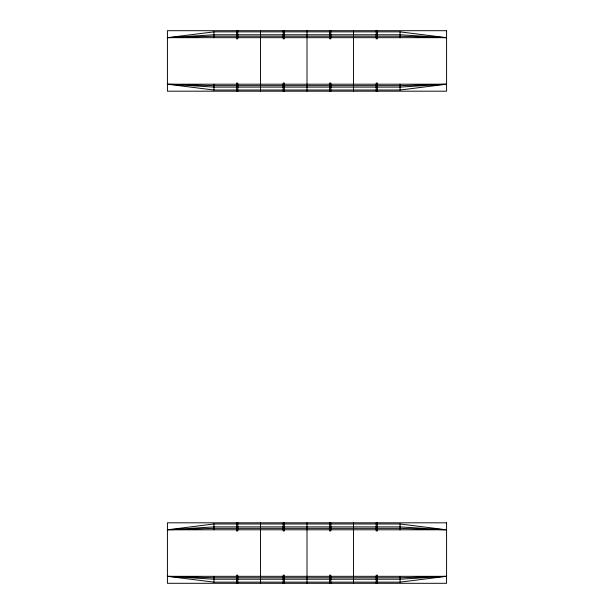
<?xml version="1.0" encoding="UTF-8"?>
<svg xmlns="http://www.w3.org/2000/svg" width="614" height="614" viewBox="0 0 614 614"><rect width="100%" height="100%" fill="white"/><g stroke="black" fill="none" stroke-linecap="round" stroke-linejoin="round"><path stroke-width="0.92" d="M236.628 31.867L213.948 31.867L167.422 37.677L236.628 37.677M377.372 90.02L400.052 90.02L446.578 84.202L377.372 84.202M236.628 523.98L213.948 523.98L167.422 529.798L236.628 529.798M377.372 582.133L400.052 582.133L446.578 576.323L377.372 576.323M237.795 31.867L283.154 31.867M284.32 31.867L329.68 31.867M330.846 31.867L376.205 31.867M377.372 31.867L400.052 31.867L446.578 37.677L377.372 37.677M236.628 34.292L237.795 34.292M283.154 34.292L284.32 34.292M329.68 34.292L330.846 34.292M376.205 34.292L377.372 34.292M236.628 34.768L213.948 34.768L167.422 37.677L213.948 36.226L236.628 36.226M237.795 34.768L283.154 34.768M284.32 34.768L329.68 34.768M330.846 34.768L376.205 34.768M377.372 34.768L400.052 34.768L446.578 37.677L400.052 36.226L377.372 36.226M236.628 35.059L237.795 35.059M283.154 35.059L284.32 35.059M329.68 35.059L330.846 35.059M376.205 35.059L377.372 35.059M237.795 36.226L283.154 36.226M284.32 36.226L329.68 36.226M330.846 36.226L376.205 36.226M237.795 37.677L283.154 37.677M284.32 37.677L329.68 37.677M330.846 37.677L376.205 37.677M236.628 84.202L167.422 84.202L213.948 90.02L236.628 90.02M237.795 84.202L283.154 84.202M284.32 84.202L329.68 84.202M330.846 84.202L376.205 84.202M236.628 85.661L213.948 85.661L167.422 84.202L213.948 87.111L236.628 87.111M237.795 85.661L283.154 85.661M284.32 85.661L329.68 85.661M330.846 85.661L376.205 85.661M377.372 85.661L400.052 85.661L446.578 84.202L400.052 87.111L377.372 87.111M236.628 86.82L237.795 86.82M283.154 86.82L284.32 86.82M329.68 86.82L330.846 86.82M376.205 86.82L377.372 86.82M237.795 87.111L283.154 87.111M284.32 87.111L329.68 87.111M330.846 87.111L376.205 87.111M236.628 87.595L237.795 87.595M283.154 87.595L284.32 87.595M329.68 87.595L330.846 87.595M376.205 87.595L377.372 87.595M237.795 90.02L283.154 90.02M284.32 90.02L329.68 90.02M330.846 90.02L376.205 90.02M237.795 523.98L283.154 523.98M284.32 523.98L329.68 523.98M330.846 523.98L376.205 523.98M377.372 523.98L400.052 523.98L446.578 529.798L377.372 529.798M236.628 526.405L237.795 526.405M283.154 526.405L284.32 526.405M329.68 526.405L330.846 526.405M376.205 526.405L377.372 526.405M236.628 526.889L213.948 526.889L167.422 529.798L213.948 528.339L236.628 528.339M237.795 526.889L283.154 526.889M284.32 526.889L329.68 526.889M330.846 526.889L376.205 526.889M377.372 526.889L400.052 526.889L446.578 529.798L400.052 528.339L377.372 528.339M236.628 527.18L237.795 527.18M283.154 527.18L284.32 527.18M329.68 527.18L330.846 527.18M376.205 527.18L377.372 527.18M237.795 528.339L283.154 528.339M284.32 528.339L329.68 528.339M330.846 528.339L376.205 528.339M237.795 529.798L283.154 529.798M284.32 529.798L329.68 529.798M330.846 529.798L376.205 529.798M236.628 576.323L167.422 576.323L213.948 582.133L236.628 582.133M237.795 576.323L283.154 576.323M284.32 576.323L329.68 576.323M330.846 576.323L376.205 576.323M236.628 577.774L213.948 577.774L167.422 576.323L213.948 579.232L236.628 579.232M237.795 577.774L283.154 577.774M284.32 577.774L329.68 577.774M330.846 577.774L376.205 577.774M377.372 577.774L400.052 577.774L446.578 576.323L400.052 579.232L377.372 579.232M236.628 578.941L237.795 578.941M283.154 578.941L284.32 578.941M329.68 578.941L330.846 578.941M376.205 578.941L377.372 578.941M237.795 579.232L283.154 579.232M284.32 579.232L329.68 579.232M330.846 579.232L376.205 579.232M236.628 579.708L237.795 579.708M283.154 579.708L284.32 579.708M329.68 579.708L330.846 579.708M376.205 579.708L377.372 579.708M237.795 582.133L283.154 582.133M284.32 582.133L329.68 582.133M330.846 582.133L376.205 582.133M400.052 31.867L400.052 37.677M400.052 84.202L400.052 90.02M400.052 523.98L400.052 529.798M400.052 576.323L400.052 582.133M377.372 30.7L377.372 38.843L376.205 38.843L376.205 30.7M377.372 91.187L377.372 83.043L376.205 83.043L376.205 91.187M377.372 522.813L377.372 530.956L376.205 530.956L376.205 522.813M377.372 583.3L377.372 575.157L376.205 575.157L376.205 583.3M353.526 30.7L353.526 91.187M353.526 522.813L353.526 583.3M330.846 30.7L330.846 38.843L329.68 38.843L329.68 30.7M330.846 91.187L330.846 83.043L329.68 83.043L329.68 91.187M330.846 522.813L330.846 530.956L329.68 530.956L329.68 522.813M330.846 583.3L330.846 575.157L329.68 575.157L329.68 583.3M307 30.7L307 91.187M307 522.813L307 583.3M284.32 30.7L284.32 38.843L283.154 38.843L283.154 30.7M284.32 91.187L284.32 83.043L283.154 83.043L283.154 91.187M284.32 522.813L284.32 530.956L283.154 530.956L283.154 522.813M284.32 583.3L284.32 575.157L283.154 575.157L283.154 583.3M260.474 30.7L260.474 91.187M260.474 522.813L260.474 583.3M237.795 30.7L237.795 38.843L236.628 38.843L236.628 30.7M237.795 91.187L237.795 83.043L236.628 83.043L236.628 91.187M237.795 522.813L237.795 530.956L236.628 530.956L236.628 522.813M237.795 583.3L237.795 575.157L236.628 575.157L236.628 583.3M213.948 31.867L213.948 37.677M213.948 84.202L213.948 90.02M213.948 523.98L213.948 529.798M213.948 576.323L213.948 582.133M446.578 30.7L167.422 30.7L167.422 91.187L446.578 91.187L446.578 30.7M446.578 522.813L167.422 522.813L167.422 583.3L446.578 583.3L446.578 522.813"/></g></svg>
